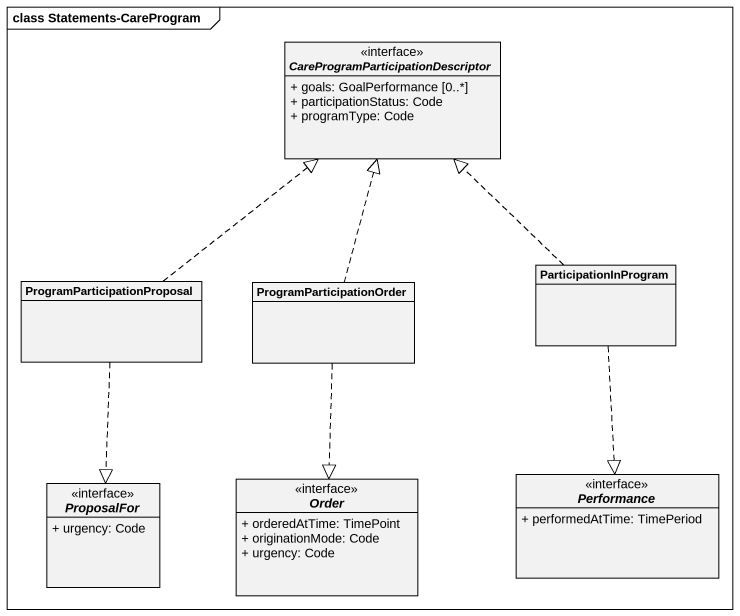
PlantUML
@startuml
mainframe class Statements-CareProgram
hide circle
hide empty members
skinparam classAttributeIconSize 0
interface "CareProgramParticipationDescriptor" as CareProgramParticipationDesc {
  + goals: GoalPerformance [0..*]
  + participationStatus: Code
  + programType: Code
}
class ParticipationInProgram
class ProgramParticipationProposal
class ProgramParticipationOrder
interface ProposalFor {
  + urgency: Code
}
interface Order {
  + orderedAtTime: TimePoint
  + originationMode: Code
  + urgency: Code
}
interface Performance {
  + performedAtTime: TimePeriod
}
ParticipationInProgram .up.|> CareProgramParticipationDesc
ParticipationInProgram ..|> Performance
ProgramParticipationProposal .up.|> CareProgramParticipationDesc
ProgramParticipationProposal ..|> ProposalFor
ProgramParticipationOrder .up.|> CareProgramParticipationDesc
ProgramParticipationOrder ..|> Order
@enduml
